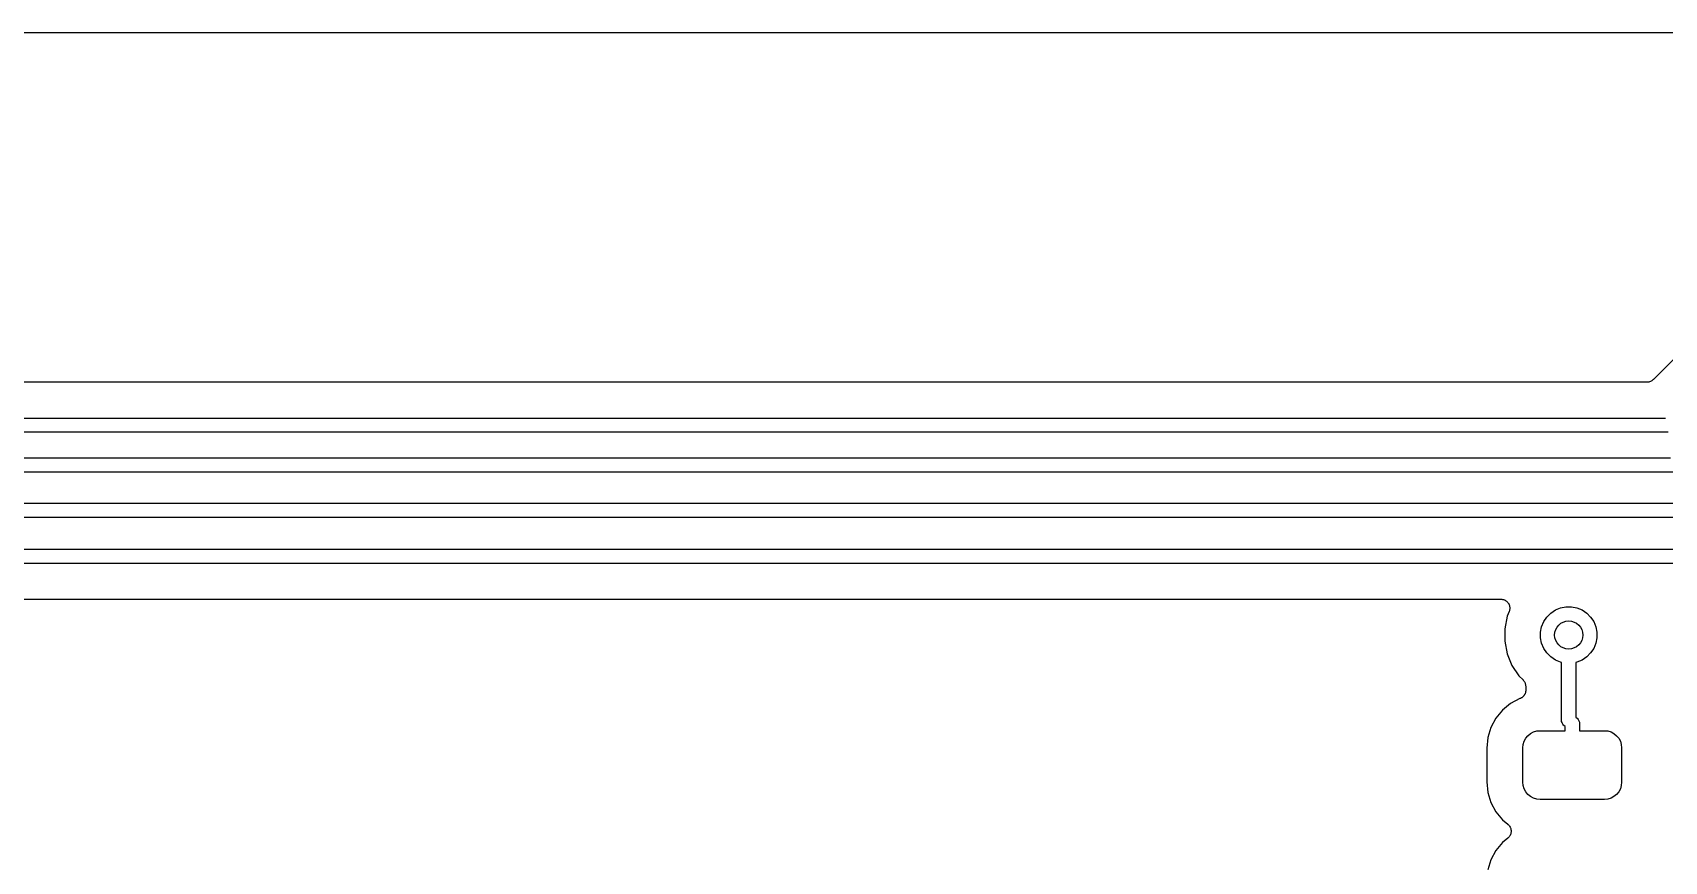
# Model space of a CAD drawing. Extents: x 1.79 to 9.66, y -5.89 to -1.5.
# Drawn here: x 4.764 to 5.675, y -1.961 to -1.499 of the extents above; entities that cross this region are included whole.
import ezdxf

# ---------------------------------------------------------------- set-up
doc = ezdxf.new("R2010")
doc.units = 0
doc.header["$MEASUREMENT"] = 0
doc.layers.add('BLACK', color=7, linetype='CONTINUOUS')

msp = doc.modelspace()

# ---------------------------------------------------------------- linework, layer by layer
at = {"layer": 'BLACK', "linetype": 'CONTINUOUS'}
for p, q in [((2.27921, -1.4986), (9.16855, -1.4986)), ((5.74539, -1.61562), (5.66879, -1.69222)), ((5.66525, -1.69369), (2.81835, -1.69369)), ((5.66571, -1.69364), (5.66525, -1.69369)), ((5.66617, -1.6936), (5.66571, -1.69364)), ((5.6662, -1.69359), (5.66617, -1.6936)), ((5.66622, -1.69359), (5.6662, -1.69359)), ((5.66666, -1.69346), (5.66622, -1.69359)), ((5.66711, -1.69333), (5.66666, -1.69346)), ((5.66713, -1.69332), (5.66711, -1.69333)), ((5.66716, -1.69331), (5.66713, -1.69332)), ((5.66757, -1.69309), (5.66716, -1.69331)), ((5.66798, -1.69288), (5.66757, -1.69309)), ((5.668, -1.69286), (5.66798, -1.69288)), ((5.66802, -1.69285), (5.668, -1.69286)), ((5.66838, -1.69256), (5.66802, -1.69285)), ((5.66874, -1.69227), (5.66838, -1.69256)), ((5.66877, -1.69223), (5.66874, -1.69227)), ((5.66878, -1.69223), (5.66877, -1.69223)), ((5.66879, -1.69222), (5.66878, -1.69223)), ((5.66878, -1.69223), (5.66878, -1.69223)), ((2.81713, -1.71369), (5.67561, -1.71369)), ((5.67707, -1.72168), (2.81858, -1.72168)), ((3.20138, -1.736), (5.67834, -1.736)), ((5.6798, -1.744), (3.20284, -1.744)), ((3.86285, -1.7613), (5.68984, -1.7613)), ((5.6913, -1.7693), (3.86431, -1.7693)), ((5.76484, -1.7948), (4.228, -1.7948)), ((4.22946, -1.7868), (5.7663, -1.7868)), ((4.22923, -1.8148), (5.58361, -1.8148)), ((5.58361, -1.8148), (5.58365, -1.8148)), ((5.58365, -1.8148), (5.58365, -1.8148)), ((5.58365, -1.8148), (5.58365, -1.8148)), ((5.58365, -1.8148), (5.58368, -1.8148)), ((5.58368, -1.8148), (5.58416, -1.81485)), ((5.58416, -1.81485), (5.58462, -1.8149)), ((5.58462, -1.8149), (5.58463, -1.81491)), ((5.58463, -1.81491), (5.58465, -1.81491)), ((5.58465, -1.81491), (5.58511, -1.81505)), ((5.58511, -1.81505), (5.58555, -1.81519)), ((5.58555, -1.81519), (5.58556, -1.8152)), ((5.58556, -1.8152), (5.58558, -1.8152)), ((5.58558, -1.8152), (5.586, -1.81543)), ((5.586, -1.81543), (5.58641, -1.81566)), ((5.58641, -1.81566), (5.58642, -1.81567)), ((5.58642, -1.81567), (5.58643, -1.81567)), ((5.58643, -1.81567), (5.5868, -1.81598)), ((5.5868, -1.81598), (5.58716, -1.81628)), ((5.58823, -1.82171), (5.58713, -1.82437)), ((5.58716, -1.81628), (5.58717, -1.81629)), ((5.58717, -1.81629), (5.58718, -1.8163)), ((5.58718, -1.8163), (5.58748, -1.81667)), ((5.58748, -1.81667), (5.58778, -1.81704)), ((5.58778, -1.81704), (5.58778, -1.81705)), ((5.58778, -1.81705), (5.58779, -1.81706)), ((5.58779, -1.81706), (5.58801, -1.81749)), ((5.58801, -1.81749), (5.58823, -1.8179)), ((5.58823, -1.8179), (5.58824, -1.81792)), ((5.58837, -1.82126), (5.58823, -1.82171)), ((5.58824, -1.81792), (5.58824, -1.81793)), ((5.58824, -1.81793), (5.58838, -1.81838)), ((5.58851, -1.82081), (5.58837, -1.82126)), ((5.58838, -1.81838), (5.58851, -1.81884)), ((5.58851, -1.81884), (5.58852, -1.81885)), ((5.58856, -1.82031), (5.58851, -1.82078)), ((5.58851, -1.82078), (5.58851, -1.82079)), ((5.58851, -1.82079), (5.58851, -1.82081)), ((5.58852, -1.81885), (5.58852, -1.81886)), ((5.58852, -1.81886), (5.58856, -1.81934)), ((5.58856, -1.81934), (5.58861, -1.81981)), ((5.58861, -1.81983), (5.58856, -1.82031)), ((5.58861, -1.81981), (5.58861, -1.81982)), ((5.58861, -1.81982), (5.58861, -1.81983)), ((5.61146, -1.82257), (5.61404, -1.82084)), ((5.61404, -1.82084), (5.61691, -1.81966)), ((5.61691, -1.81966), (5.61995, -1.81905)), ((5.61995, -1.81905), (5.62305, -1.81905)), ((5.62305, -1.81905), (5.62609, -1.81966)), ((5.62609, -1.81966), (5.62896, -1.82084)), ((5.62896, -1.82084), (5.63154, -1.82257)), ((5.58713, -1.82437), (5.58575, -1.83128)), ((5.58575, -1.83128), (5.58575, -1.83832)), ((5.60575, -1.83325), (5.60636, -1.83021)), ((5.60636, -1.83021), (5.60754, -1.82734)), ((5.60754, -1.82734), (5.60927, -1.82476)), ((5.60927, -1.82476), (5.61146, -1.82257)), ((5.63154, -1.82257), (5.63373, -1.82476)), ((5.63373, -1.82476), (5.63546, -1.82734)), ((5.63546, -1.82734), (5.63664, -1.83021)), ((5.63664, -1.83021), (5.63725, -1.83325)), ((5.58575, -1.83832), (5.58713, -1.84523)), ((5.60575, -1.83635), (5.60575, -1.83325)), ((5.60636, -1.83939), (5.60575, -1.83635)), ((5.60754, -1.84226), (5.60636, -1.83939)), ((5.63664, -1.83939), (5.63546, -1.84226)), ((5.63725, -1.83635), (5.63664, -1.83939)), ((5.63725, -1.83325), (5.63725, -1.83635)), ((5.58713, -1.84523), (5.58982, -1.85173)), ((5.60927, -1.84484), (5.60754, -1.84226)), ((5.61146, -1.84703), (5.60927, -1.84484)), ((5.61404, -1.84876), (5.61146, -1.84703)), ((5.61691, -1.84994), (5.61404, -1.84876)), ((5.62896, -1.84876), (5.62609, -1.84994)), ((5.63154, -1.84703), (5.62896, -1.84876)), ((5.63373, -1.84484), (5.63154, -1.84703)), ((5.63546, -1.84226), (5.63373, -1.84484)), ((5.58982, -1.85173), (5.59373, -1.85759)), ((5.59373, -1.85759), (5.59604, -1.85989)), ((5.6175, -1.85006), (5.61691, -1.84994)), ((5.6175, -1.88206), (5.6175, -1.85006)), ((5.62609, -1.84994), (5.6255, -1.85006)), ((5.6255, -1.85006), (5.6255, -1.8806)), ((5.59604, -1.85989), (5.59605, -1.8599)), ((5.59605, -1.8599), (5.59605, -1.8599)), ((5.59605, -1.8599), (5.59605, -1.8599)), ((5.59605, -1.8599), (5.59608, -1.85994)), ((5.59608, -1.85994), (5.59637, -1.8603)), ((5.59637, -1.8603), (5.59666, -1.86066)), ((5.59666, -1.86066), (5.59668, -1.86068)), ((5.59668, -1.86068), (5.59669, -1.8607)), ((5.59669, -1.8607), (5.59691, -1.86111)), ((5.59699, -1.86781), (5.5969, -1.86802)), ((5.59691, -1.86111), (5.59712, -1.86152)), ((5.5971, -1.86761), (5.59699, -1.86781)), ((5.59718, -1.86736), (5.5971, -1.86761)), ((5.59712, -1.86152), (5.59713, -1.86155)), ((5.59713, -1.86155), (5.59714, -1.86157)), ((5.59714, -1.86157), (5.59727, -1.86201)), ((5.59728, -1.86712), (5.59718, -1.86736)), ((5.59727, -1.86201), (5.5974, -1.86246)), ((5.59732, -1.8669), (5.59728, -1.86712)), ((5.59739, -1.86668), (5.59732, -1.8669)), ((5.59742, -1.86642), (5.59739, -1.86668)), ((5.5974, -1.86246), (5.59741, -1.86248)), ((5.59741, -1.86248), (5.59741, -1.86251)), ((5.59741, -1.86251), (5.59746, -1.86297)), ((5.59747, -1.86616), (5.59742, -1.86642)), ((5.59746, -1.86297), (5.5975, -1.86343)), ((5.5975, -1.86571), (5.59747, -1.86594)), ((5.59747, -1.86594), (5.59747, -1.86616)), ((5.5975, -1.86343), (5.5975, -1.86564)), ((5.5975, -1.86564), (5.5975, -1.86571)), ((5.58454, -1.8768), (5.58085, -1.8813)), ((5.58904, -1.87311), (5.58454, -1.8768)), ((5.59427, -1.87031), (5.58904, -1.87311)), ((5.59437, -1.87028), (5.59427, -1.87031)), ((5.59461, -1.87016), (5.59437, -1.87028)), ((5.59485, -1.87006), (5.59461, -1.87016)), ((5.59504, -1.86993), (5.59485, -1.87006)), ((5.59524, -1.86983), (5.59504, -1.86993)), ((5.59544, -1.86966), (5.59524, -1.86983)), ((5.59567, -1.86951), (5.59544, -1.86966)), ((5.59582, -1.86936), (5.59567, -1.86951)), ((5.596, -1.86922), (5.59582, -1.86936)), ((5.59617, -1.86901), (5.596, -1.86922)), ((5.59636, -1.86883), (5.59617, -1.86901)), ((5.59648, -1.86864), (5.59636, -1.86883)), ((5.59663, -1.86847), (5.59648, -1.86864)), ((5.59675, -1.86824), (5.59663, -1.86847)), ((5.5969, -1.86802), (5.59675, -1.86824)), ((5.58085, -1.8813), (5.5781, -1.88643)), ((5.61748, -1.88226), (5.6175, -1.88206)), ((5.6175, -1.88246), (5.61748, -1.88226)), ((5.61755, -1.88292), (5.6175, -1.88246)), ((5.6175, -1.88246), (5.6175, -1.88246)), ((5.61756, -1.88304), (5.61755, -1.88292)), ((5.61776, -1.88371), (5.61756, -1.88304)), ((5.61779, -1.8838), (5.61776, -1.88371)), ((5.61816, -1.88449), (5.61779, -1.8838)), ((5.61866, -1.8851), (5.61816, -1.88449)), ((5.61881, -1.88523), (5.61866, -1.8851)), ((5.6195, -1.88592), (5.61881, -1.88523)), ((5.6195, -1.8882), (5.6195, -1.88592)), ((5.6255, -1.8806), (5.62619, -1.88129)), ((5.62619, -1.88129), (5.62634, -1.88142)), ((5.62634, -1.88142), (5.62684, -1.88203)), ((5.62684, -1.88203), (5.62718, -1.88266)), ((5.62718, -1.88266), (5.62721, -1.88272)), ((5.62721, -1.88272), (5.62744, -1.88347)), ((5.62744, -1.88347), (5.62744, -1.88348)), ((5.62744, -1.88348), (5.6275, -1.88406)), ((5.6275, -1.88406), (5.6275, -1.88406)), ((5.6275, -1.88406), (5.62752, -1.88426)), ((5.62752, -1.88426), (5.6275, -1.88446)), ((5.6275, -1.88446), (5.6275, -1.8882)), ((5.57641, -1.892), (5.57582, -1.89804)), ((5.5781, -1.88643), (5.57641, -1.892)), ((5.59613, -1.89592), (5.59667, -1.89412)), ((5.59667, -1.89412), (5.59756, -1.89246)), ((5.59756, -1.89246), (5.59875, -1.89101)), ((5.59875, -1.89101), (5.60021, -1.88981)), ((5.60021, -1.88981), (5.60187, -1.88893)), ((5.60187, -1.88893), (5.60367, -1.88838)), ((5.60367, -1.88838), (5.60554, -1.8882)), ((5.60554, -1.8882), (5.6195, -1.8882)), ((5.6275, -1.8882), (5.64146, -1.8882)), ((5.64146, -1.8882), (5.64333, -1.88838)), ((5.64333, -1.88838), (5.64513, -1.88893)), ((5.64513, -1.88893), (5.64679, -1.88981)), ((5.64679, -1.88981), (5.64825, -1.89101)), ((5.64825, -1.89101), (5.64944, -1.89246)), ((5.64944, -1.89246), (5.65033, -1.89412)), ((5.65033, -1.89412), (5.65087, -1.89592)), ((5.57582, -1.89804), (5.57582, -1.91674)), ((5.59594, -1.89779), (5.59613, -1.89592)), ((5.59594, -1.91699), (5.59594, -1.89779)), ((5.65087, -1.89592), (5.65106, -1.89779)), ((5.65106, -1.89779), (5.65106, -1.91699)), ((5.57582, -1.91674), (5.57641, -1.92278)), ((5.59613, -1.91886), (5.59594, -1.91699)), ((5.59667, -1.92066), (5.59613, -1.91886)), ((5.59756, -1.92232), (5.59667, -1.92066)), ((5.59875, -1.92377), (5.59756, -1.92232)), ((5.64944, -1.92232), (5.64825, -1.92377)), ((5.65033, -1.92066), (5.64944, -1.92232)), ((5.65087, -1.91886), (5.65033, -1.92066)), ((5.65106, -1.91699), (5.65087, -1.91886)), ((5.57641, -1.92278), (5.5781, -1.92835)), ((5.5781, -1.92835), (5.58085, -1.93348)), ((5.60021, -1.92497), (5.59875, -1.92377)), ((5.60187, -1.92585), (5.60021, -1.92497)), ((5.60367, -1.9264), (5.60187, -1.92585)), ((5.60554, -1.92658), (5.60367, -1.9264)), ((5.64146, -1.92658), (5.60554, -1.92658)), ((5.64333, -1.9264), (5.64146, -1.92658)), ((5.64513, -1.92585), (5.64333, -1.9264)), ((5.64679, -1.92497), (5.64513, -1.92585)), ((5.64825, -1.92377), (5.64679, -1.92497)), ((5.58085, -1.93348), (5.58454, -1.93798)), ((5.58454, -1.93798), (5.58753, -1.94043)), ((5.58753, -1.94043), (5.58756, -1.94046)), ((5.58756, -1.94046), (5.58756, -1.94046)), ((5.58756, -1.94046), (5.58756, -1.94046)), ((5.58756, -1.94046), (5.58758, -1.94048)), ((5.58758, -1.94048), (5.58791, -1.94082)), ((5.58791, -1.94082), (5.58824, -1.94116)), ((5.58753, -1.94817), (5.58454, -1.95062)), ((5.58786, -1.94783), (5.58753, -1.94817)), ((5.5882, -1.9475), (5.58786, -1.94783)), ((5.58821, -1.94749), (5.5882, -1.9475)), ((5.58822, -1.94748), (5.58821, -1.94749)), ((5.58848, -1.94708), (5.58822, -1.94748)), ((5.58824, -1.94116), (5.58825, -1.94117)), ((5.58825, -1.94117), (5.58826, -1.94118)), ((5.58826, -1.94118), (5.58852, -1.94158)), ((5.58875, -1.94669), (5.58848, -1.94708)), ((5.58852, -1.94158), (5.58878, -1.94197)), ((5.58876, -1.94666), (5.58875, -1.94668)), ((5.58875, -1.94668), (5.58875, -1.94669)), ((5.58894, -1.94623), (5.58876, -1.94666)), ((5.58878, -1.94197), (5.58879, -1.94198)), ((5.58879, -1.94198), (5.58879, -1.942)), ((5.58879, -1.942), (5.58897, -1.94243)), ((5.58913, -1.94579), (5.58894, -1.94623)), ((5.58897, -1.94243), (5.58915, -1.94287)), ((5.58914, -1.94576), (5.58913, -1.94578)), ((5.58913, -1.94578), (5.58913, -1.94579)), ((5.58923, -1.9453), (5.58914, -1.94576)), ((5.58915, -1.94287), (5.58915, -1.94289)), ((5.58915, -1.94289), (5.58916, -1.9429)), ((5.58916, -1.9429), (5.58924, -1.94337)), ((5.58933, -1.94484), (5.58923, -1.9453)), ((5.58924, -1.94337), (5.58933, -1.94383)), ((5.58933, -1.94383), (5.58933, -1.94385)), ((5.58933, -1.94385), (5.58934, -1.94386)), ((5.58934, -1.94386), (5.58933, -1.94434)), ((5.58933, -1.94434), (5.58933, -1.94481)), ((5.58933, -1.94481), (5.58933, -1.94482)), ((5.58933, -1.94482), (5.58933, -1.94484)), ((5.58085, -1.95512), (5.5781, -1.96025)), ((5.58454, -1.95062), (5.58085, -1.95512)), ((5.5781, -1.96025), (5.57641, -1.96582))]:
    msp.add_line(p, q, dxfattribs=at)
at = {"layer": 'BLACK'}
msp.add_circle((5.6215, -1.8348), 0.00787, dxfattribs=at)

doc.saveas('drawing.dxf')
